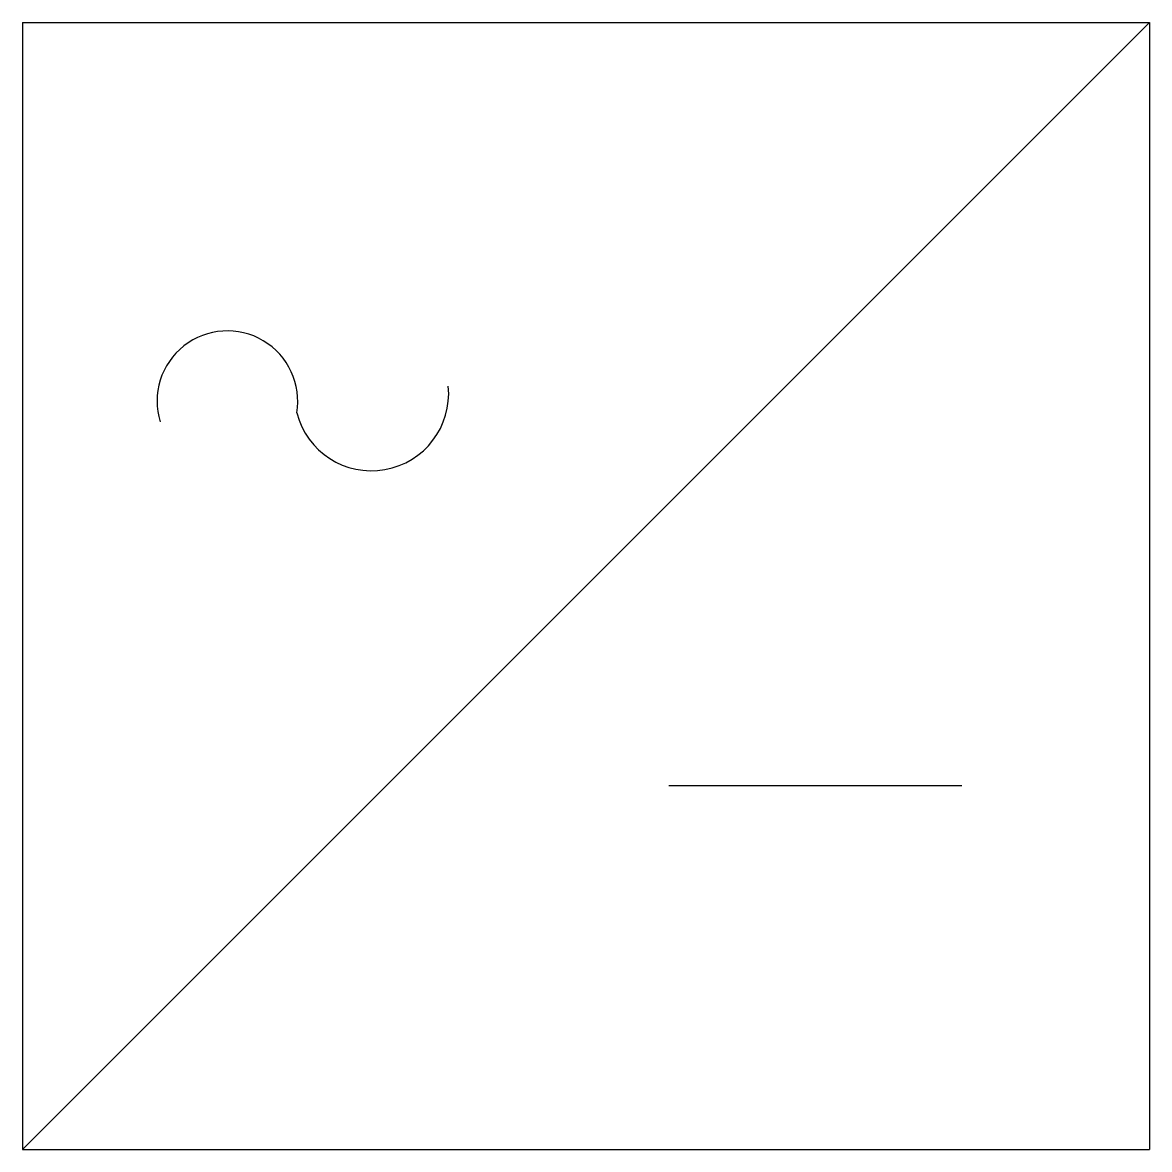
# Model space of a CAD drawing. Header units: millimetres. Extents: x -2932.229 to -2931.689, y 3725.621 to 3726.161.
import ezdxf

# ---------------------------------------------------------------- set-up
doc = ezdxf.new("R2010")
doc.units = ezdxf.units.MM
doc.header["$LTSCALE"] = 10
doc.layers.add('Ele_diagramas', color=2, linetype='Continuous')

msp = doc.modelspace()

# ---------------------------------------------------------------- linework, layer by layer
at = {"layer": 'Ele_diagramas', "color": 2}
msp.add_line((-2932.229087759138, 3725.620731289478), (-2931.689087759138, 3726.160731289478), dxfattribs=at)
at = {"layer": 'Ele_diagramas', "color": 4}
for p, q in [((-2932.229087759138, 3726.160731289478), (-2931.689087759138, 3726.160731289478)), ((-2932.229087759138, 3726.160731289478), (-2932.229087759138, 3725.620731289478)), ((-2931.689087759138, 3726.160731289478), (-2931.689087759138, 3725.620731289478)), ((-2932.229087759138, 3725.620731289478), (-2931.689087759138, 3725.620731289478))]:
    msp.add_line(p, q, dxfattribs=at)
at = {"layer": 'Ele_diagramas', "color": 3}
msp.add_line((-2931.919466852383, 3725.795063717186), (-2931.779058816053, 3725.795063717186), dxfattribs=at)
for centre, radius, start, end in [((-2932.130922753671, 3725.979249899096), 0.03372085326452391, 350.4355824492457, 197.022403830286), ((-2932.061871892414, 3725.982934979469), 0.03698401756640705, 194.5447402949207, 5.459176080195181)]:
    msp.add_arc(centre, radius, start, end, dxfattribs=at)

doc.saveas('drawing.dxf')
